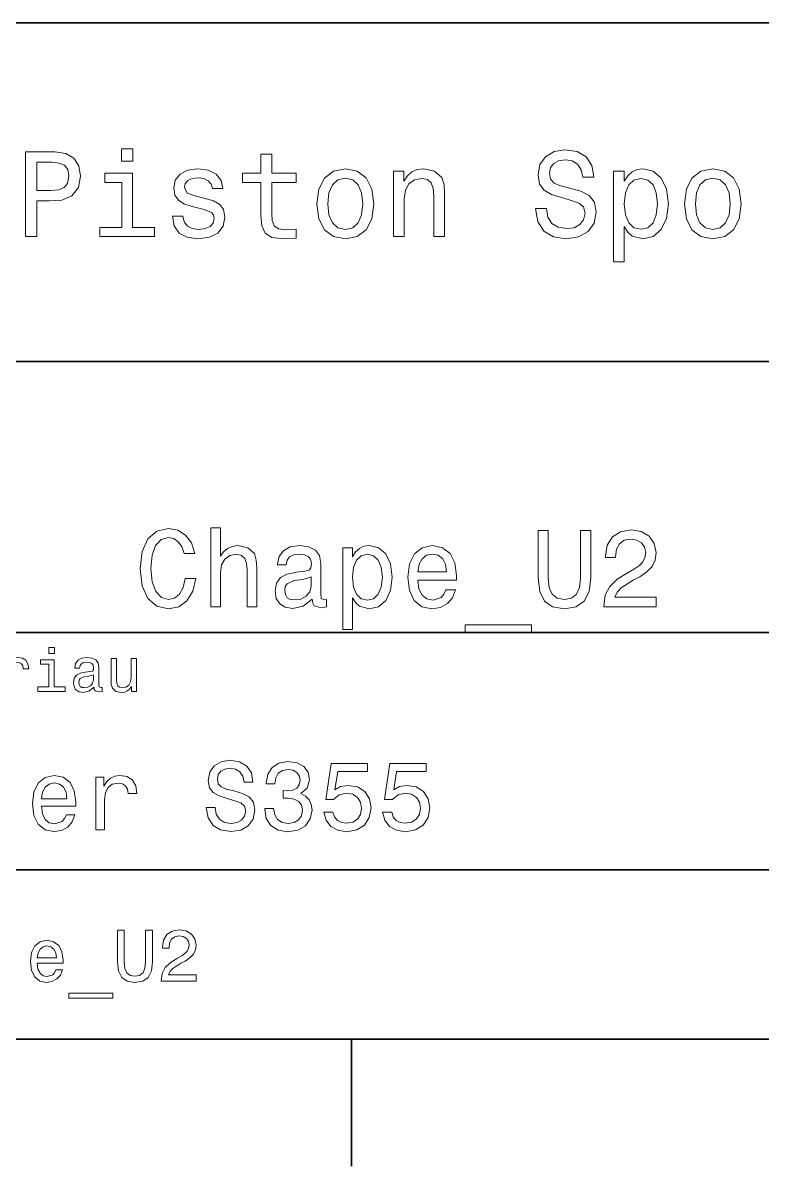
# Model space of a CAD drawing. Extents: x 0 to 296, y 0 to 210.
# Drawn here: x 203.3 to 246.9, y 2.5 to 70 of the extents above; entities that cross this region are included whole.
import ezdxf

# ---------------------------------------------------------------- set-up
doc = ezdxf.new("R2010")
doc.units = 0

msp = doc.modelspace()

# ---------------------------------------------------------------- linework, layer by layer
at = {"color": 7, "lineweight": 35}
for p, q in [((97, 70), (287, 70)), ((162, 50), (287, 50)), ((162, 34), (287, 34)), ((162, 20), (287, 20)), ((10, 10), (287, 10)), ((97, 10), (287, 10))]:
    msp.add_line(p, q, dxfattribs=at)
at = {"color": 7, "lineweight": 35, "ltscale": 0.1875}
msp.add_line((222.699997, 10), (222.699997, 2.5), dxfattribs=at)
at = {"color": 7, "lineweight": 13}
for points in [[(203.462524, 57.381123), (204.125351, 57.381123), (204.125351, 59.492073), (204.860229, 59.492073), (205.602295, 59.528095), (206.193085, 59.780258), (206.574921, 60.270172), (206.704605, 60.940201), (206.603745, 61.559795), (206.315552, 62.013687), (205.840057, 62.287464), (205.191635, 62.381123), (203.462524, 62.381123)], [(209.788177, 62.554031), (209.118149, 62.554031), (209.118149, 61.833572), (209.788177, 61.833572)], [(217.353027, 60.579971), (217.353027, 58.64193), (217.396255, 58.015129), (217.597992, 57.582851), (218.001434, 57.330688), (218.685883, 57.244236), (219.43515, 57.280258), (219.43515, 57.827808), (218.887604, 57.78458), (218.390488, 57.842216), (218.123917, 58.022331), (218.008652, 58.324928), (217.98703, 58.75), (217.98703, 60.579971), (219.43515, 60.579971), (219.43515, 61.120316), (217.98703, 61.120316), (217.98703, 62.251438), (217.353027, 62.251438), (217.353027, 61.120316), (216.257935, 61.120316), (216.257935, 60.579971)], [(234.20462, 59.030979), (233.548996, 59.030979), (233.693085, 58.267288), (234.053314, 57.70533), (234.608078, 57.366714), (235.357361, 57.244236), (236.099426, 57.359509), (236.654175, 57.67651), (237.007202, 58.17363), (237.136902, 58.82925), (237.028824, 59.420029), (236.726227, 59.801872), (236.236313, 60.054031), (235.580704, 60.241352), (235.018738, 60.378242), (234.651306, 60.536743), (234.442368, 60.767288), (234.377533, 61.127522), (234.442368, 61.451729), (234.629684, 61.696686), (234.917877, 61.862389), (235.314133, 61.920029), (235.71759, 61.84798), (236.034592, 61.653458), (236.24353, 61.32925), (236.344391, 60.889767), (237, 60.889767), (237, 60.904179), (236.884735, 61.581409), (236.546112, 62.085732), (236.01297, 62.402737), (235.292511, 62.510807), (234.644104, 62.402737), (234.139771, 62.100143), (233.815567, 61.631844), (233.700287, 61.026657), (233.793961, 60.486309), (234.067734, 60.118874), (234.5, 59.873917), (235.09079, 59.6866), (235.674362, 59.520893), (236.113831, 59.362389), (236.380402, 59.131844), (236.47406, 58.757202), (236.387619, 58.375359), (236.164276, 58.087173), (235.825653, 57.907059), (235.386169, 57.849422), (234.896255, 57.928673), (234.521622, 58.159222), (234.283875, 58.533859)], [(205.01152, 61.76873), (205.443802, 61.725502), (205.760803, 61.588615), (205.94812, 61.336452), (206.01297, 60.940201), (205.940918, 60.522331), (205.746399, 60.270172), (205.414978, 60.140488), (204.96109, 60.104465), (204.125351, 60.104465), (204.125351, 61.76873)], [(209.766571, 57.914265), (209.766571, 61.120316), (208.138321, 61.120316), (208.138321, 60.579971), (209.132568, 60.579971), (209.132568, 57.914265), (207.835724, 57.914265), (207.835724, 57.381123), (211.077805, 57.381123), (211.077805, 57.914265)], [(214.060516, 59.636166), (213.44812, 59.780258), (212.994232, 59.945965), (212.842941, 60.28458), (212.886169, 60.522331), (213.03746, 60.695244), (213.282425, 60.803314), (213.635437, 60.846542), (213.97406, 60.803314), (214.240631, 60.67363), (214.413544, 60.479107), (214.485596, 60.219738), (215.105194, 60.219738), (215.105194, 60.23415), (214.997116, 60.70245), (214.701721, 61.069885), (214.240631, 61.30043), (213.635437, 61.386887), (213.023056, 61.30043), (212.57637, 61.062679), (212.29538, 60.709652), (212.208939, 60.262966), (212.273773, 59.830688), (212.475494, 59.528095), (212.806915, 59.311958), (213.289627, 59.16066), (213.995682, 58.987751), (214.427948, 58.807636), (214.543228, 58.663544), (214.586456, 58.447407), (214.521606, 58.180836), (214.348694, 57.979107), (214.067719, 57.849422), (213.693085, 57.806194), (213.296829, 57.849422), (213.008636, 58.000721), (212.814117, 58.245674), (212.734863, 58.584293), (212.122482, 58.584293), (212.223343, 58.007923), (212.518738, 57.590057), (212.98703, 57.337894), (213.635437, 57.244236), (214.312683, 57.337894), (214.809799, 57.590057), (215.112396, 57.993515), (215.220459, 58.519451), (215.141205, 58.973343), (214.917862, 59.283138), (214.55043, 59.484871)], [(220.65274, 59.311958), (220.768005, 58.432995), (221.099426, 57.78458), (221.625366, 57.381123), (222.331421, 57.244236), (223.030258, 57.381123), (223.556198, 57.777374), (223.887604, 58.425793), (224.010086, 59.311958), (223.887604, 60.190922), (223.556198, 60.846542), (223.030258, 61.242794), (222.331421, 61.386887), (221.625366, 61.242794), (221.099426, 60.839336), (220.768005, 60.190922)], [(221.301147, 59.319164), (221.365997, 59.967579), (221.567719, 60.435879), (221.891937, 60.72406), (222.331421, 60.824928), (222.763687, 60.72406), (223.087891, 60.443081), (223.289627, 59.967579), (223.361679, 59.319164), (223.289627, 58.663544), (223.087891, 58.188038), (222.763687, 57.899853), (222.331421, 57.806194), (221.891937, 57.899853), (221.567719, 58.188038), (221.365997, 58.663544)], [(225.177246, 57.381123), (225.811249, 57.381123), (225.811249, 59.614552), (225.876083, 60.12608), (226.085022, 60.500717), (226.409225, 60.731266), (226.841507, 60.817722), (227.187317, 60.745674), (227.403458, 60.551151), (227.511536, 60.226944), (227.547546, 59.794666), (227.547546, 57.381123), (228.181564, 57.381123), (228.181564, 59.924351), (228.15274, 60.435879), (228.023056, 60.86095), (227.597992, 61.25), (226.935165, 61.386887), (226.567719, 61.336452), (226.257935, 61.199566), (225.991364, 60.969017), (225.782425, 60.659222), (225.782425, 61.25), (225.177246, 61.25)], [(238.786743, 60.652016), (238.786743, 61.25), (238.15274, 61.25), (238.15274, 55.882565), (238.786743, 55.882565), (238.786743, 57.971901), (239.010101, 57.633286), (239.262253, 57.409943), (239.896271, 57.244236), (240.50145, 57.381123), (240.976959, 57.791786), (241.286743, 58.440201), (241.402023, 59.319164), (241.286743, 60.190922), (240.976959, 60.839336), (240.50145, 61.242794), (239.896271, 61.386887), (239.550446, 61.343658), (239.255051, 61.206772), (239.002899, 60.976223)], [(239.788193, 57.8134), (239.363129, 57.907059), (239.053314, 58.195244), (238.858795, 58.663544), (238.793945, 59.319164), (238.858795, 59.967579), (239.053314, 60.435879), (239.363129, 60.716858), (239.788193, 60.817722), (240.177246, 60.716858), (240.48703, 60.428673), (240.681564, 59.960373), (240.753601, 59.319164), (240.681564, 58.67075), (240.48703, 58.195244), (240.177246, 57.907059)], [(242.338623, 59.311958), (242.453888, 58.432995), (242.785309, 57.78458), (243.311249, 57.381123), (244.017303, 57.244236), (244.716141, 57.381123), (245.242081, 57.777374), (245.573486, 58.425793), (245.695969, 59.311958), (245.573486, 60.190922), (245.242081, 60.846542), (244.716141, 61.242794), (244.017303, 61.386887), (243.311249, 61.242794), (242.785309, 60.839336), (242.453888, 60.190922)], [(242.98703, 59.319164), (243.05188, 59.967579), (243.253601, 60.435879), (243.57782, 60.72406), (244.017303, 60.824928), (244.449585, 60.72406), (244.773773, 60.443081), (244.97551, 59.967579), (245.047546, 59.319164), (244.97551, 58.663544), (244.773773, 58.188038), (244.449585, 57.899853), (244.017303, 57.806194), (243.57782, 57.899853), (243.253601, 58.188038), (243.05188, 58.663544)], [(212.888336, 37.203171), (212.758652, 36.658501), (212.544678, 36.269451), (212.246399, 36.029537), (211.896255, 35.951729), (211.474792, 36.068443), (211.144089, 36.418587), (210.92363, 36.989193), (210.85231, 37.780258), (210.92363, 38.564842), (211.137604, 39.14193), (211.468307, 39.492073), (211.896255, 39.615273), (212.207489, 39.55043), (212.473343, 39.368874), (212.680832, 39.077087), (212.823486, 38.675072), (213.439484, 38.675072), (213.244965, 39.291065), (212.907776, 39.757923), (212.447403, 40.049709), (211.896255, 40.153458), (211.208939, 39.991352), (210.683716, 39.537464), (210.346542, 38.791786), (210.229828, 37.780258), (210.346542, 36.76873), (210.683716, 36.023052), (211.208939, 35.562679), (211.896255, 35.407059), (212.499283, 35.530258), (212.985596, 35.873917), (213.329254, 36.438038), (213.510803, 37.203171)], [(214.399139, 35.530258), (214.969742, 35.530258), (214.969742, 37.540344), (215.028107, 38.000721), (215.216141, 38.337894), (215.507935, 38.545387), (215.896973, 38.623199), (216.208221, 38.558357), (216.40274, 38.383286), (216.5, 38.091499), (216.532425, 37.70245), (216.532425, 35.530258), (217.103027, 35.530258), (217.103027, 37.819164), (217.077087, 38.279537), (216.960373, 38.662102), (216.57782, 39.012245), (215.981277, 39.135445), (215.657059, 39.090057), (215.37825, 38.966858), (215.144821, 38.772331), (214.969742, 38.506485), (214.969742, 40.185879), (214.399139, 40.185879)], [(233.708939, 37.242073), (233.799713, 36.431557), (234.085022, 35.854465), (234.56485, 35.523773), (235.258652, 35.407059), (235.945969, 35.523773), (236.425797, 35.854465), (236.71109, 36.425072), (236.808365, 37.242073), (236.808365, 40.030258), (236.205338, 40.030258), (236.205338, 37.209652), (236.146973, 36.658501), (235.971909, 36.262966), (235.67363, 36.029537), (235.258652, 35.951729), (234.830688, 36.029537), (234.532425, 36.262966), (234.357346, 36.652016), (234.305481, 37.209652), (234.305481, 40.030258), (233.708939, 40.030258)], [(237.579971, 35.530258), (240.672913, 35.530258), (240.672913, 36.087894), (238.228394, 36.087894), (238.364563, 36.392651), (238.597992, 36.645531), (239.317719, 37.105907), (239.700287, 37.30043), (240.12825, 37.57925), (240.432999, 37.903458), (240.608063, 38.286022), (240.672913, 38.720459), (240.562683, 39.265129), (240.257935, 39.693081), (239.791077, 39.965416), (239.188049, 40.062679), (238.565567, 39.95245), (238.092224, 39.647694), (237.78746, 39.161381), (237.683716, 38.519451), (237.683716, 38.428673), (238.273773, 38.428673), (238.273773, 38.480545), (238.332138, 38.921467), (238.507202, 39.245674), (238.786026, 39.453171), (239.155624, 39.524494), (239.531708, 39.459652), (239.810516, 39.29755), (239.992081, 39.044666), (240.056915, 38.726944), (240.011536, 38.428673), (239.888336, 38.175793), (239.680832, 37.95533), (239.395538, 37.760807), (239.01297, 37.553314), (238.377518, 37.151295), (237.930115, 36.723343), (237.664261, 36.204609), (237.579971, 35.549709)], [(220.371033, 35.98415), (220.371033, 35.964695), (220.403458, 35.744236), (220.500717, 35.588615), (220.909225, 35.465416), (221.226944, 35.517288), (221.226944, 35.958214), (221.090775, 35.938759), (220.909225, 36.023052), (220.876801, 36.282421), (220.876801, 38.085014), (220.798996, 38.545387), (220.572052, 38.869595), (220.176514, 39.064121), (219.618881, 39.135445), (219.074203, 39.057636), (218.672195, 38.837173), (218.419312, 38.493515), (218.335022, 38.039623), (218.335022, 38.000721), (218.84726, 38.000721), (218.892654, 38.273052), (219.035309, 38.467579), (219.268738, 38.584293), (219.599426, 38.629681), (219.917145, 38.59726), (220.144089, 38.5), (220.280258, 38.331409), (220.325653, 38.09798), (220.299713, 37.825645), (220.195969, 37.68948), (219.9366, 37.624638), (219.450287, 37.572765), (218.892654, 37.456051), (218.497116, 37.248558), (218.263687, 36.924351), (218.192368, 36.444523), (218.257202, 36.016571), (218.458221, 35.698845), (218.782425, 35.497837), (219.229828, 35.426514), (219.832855, 35.562679)], [(222.744232, 38.474064), (222.744232, 39.012245), (222.17363, 39.012245), (222.17363, 34.181557), (222.744232, 34.181557), (222.744232, 36.061958), (222.945251, 35.757202), (223.172195, 35.556194), (223.742798, 35.407059), (224.28746, 35.530258), (224.715424, 35.899857), (224.994232, 36.483429), (225.097992, 37.274494), (224.994232, 38.059078), (224.715424, 38.642651), (224.28746, 39.005764), (223.742798, 39.135445), (223.431564, 39.096542), (223.16571, 38.973343), (222.938766, 38.76585)], [(223.645538, 35.919308), (223.26297, 36.003601), (222.984146, 36.262966), (222.809082, 36.684437), (222.750717, 37.274494), (222.809082, 37.858067), (222.984146, 38.279537), (223.26297, 38.532421), (223.645538, 38.623199), (223.995682, 38.532421), (224.274506, 38.273052), (224.44957, 37.851585), (224.514404, 37.274494), (224.44957, 36.690922), (224.274506, 36.262966), (223.995682, 36.003601)], [(226.608795, 37.105907), (228.891205, 37.105907), (228.897705, 37.371758), (228.793945, 38.117435), (228.508652, 38.675072), (228.054764, 39.012245), (227.451736, 39.135445), (226.861679, 39.005764), (226.407776, 38.642651), (226.115997, 38.052593), (226.012253, 37.274494), (226.109512, 36.476944), (226.401306, 35.893372), (226.848709, 35.530258), (227.432281, 35.407059), (227.938049, 35.491352), (228.353027, 35.711815), (228.657776, 36.061958), (228.832855, 36.528816), (228.268738, 36.528816), (228.152023, 36.269451), (227.983429, 36.074928), (227.503601, 35.919308), (227.134003, 35.990631), (226.855194, 36.217579), (226.67363, 36.587173), (226.608795, 37.086452)], [(226.608795, 37.585735), (226.680115, 38.033138), (226.855194, 38.363831), (227.121033, 38.564842), (227.471191, 38.636166), (227.81485, 38.564842), (228.080688, 38.363831), (228.242798, 38.033138), (228.301147, 37.585735)], [(220.306198, 36.749279), (220.228394, 36.412102), (220.020889, 36.152737), (219.709656, 35.98415), (219.327087, 35.925793), (219.080688, 35.958214), (218.905624, 36.061958), (218.795395, 36.243515), (218.76297, 36.496395), (218.78891, 36.723343), (218.892654, 36.885445), (219.307632, 37.067001), (219.832855, 37.14481), (220.306198, 37.30043)], [(229.403458, 34.453888), (229.403458, 34), (233.306915, 34), (233.306915, 34.453888)], [(205.161377, 33.117435), (204.82637, 33.117435), (204.82637, 32.757202), (205.161377, 32.757202)], [(202.131851, 30.530979), (202.448853, 30.530979), (202.448853, 31.636887), (202.481262, 31.903458), (202.578537, 32.094379), (202.73703, 32.209652), (202.94957, 32.249279), (203.108063, 32.224064), (203.226944, 32.152016), (203.298996, 32.029537), (203.324203, 31.863832), (203.644806, 31.863832), (203.601593, 32.155621), (203.482712, 32.364552), (203.284576, 32.490635), (203.014404, 32.533859), (202.830688, 32.505043), (202.672195, 32.432995), (202.531708, 32.310516), (202.420029, 32.144814), (202.420029, 32.465416), (202.131851, 32.465416)], [(205.150574, 30.79755), (205.150574, 32.400574), (204.336456, 32.400574), (204.336456, 32.130402), (204.833572, 32.130402), (204.833572, 30.79755), (204.185165, 30.79755), (204.185165, 30.530979), (205.806198, 30.530979), (205.806198, 30.79755)], [(207.499283, 30.78314), (207.499283, 30.772333), (207.517288, 30.649855), (207.57132, 30.5634), (207.798264, 30.494957), (207.974777, 30.523775), (207.974777, 30.768732), (207.899139, 30.757925), (207.798264, 30.804754), (207.780258, 30.948847), (207.780258, 31.950287), (207.73703, 32.206051), (207.610947, 32.386166), (207.391205, 32.494236), (207.081406, 32.533859), (206.778824, 32.490635), (206.555481, 32.368156), (206.414978, 32.177231), (206.368149, 31.925072), (206.368149, 31.903458), (206.65274, 31.903458), (206.677948, 32.054756), (206.757202, 32.162823), (206.886887, 32.227665), (207.070602, 32.25288), (207.247116, 32.234871), (207.373199, 32.180836), (207.448853, 32.087173), (207.47406, 31.957493), (207.459656, 31.806194), (207.402023, 31.730547), (207.257919, 31.694523), (206.987747, 31.665705), (206.677948, 31.600864), (206.458206, 31.48559), (206.328537, 31.305475), (206.28891, 31.038904), (206.324921, 30.801151), (206.4366, 30.62464), (206.616714, 30.512968), (206.86528, 30.473343), (207.200287, 30.54899)], [(210.010086, 32.465416), (209.693085, 32.465416), (209.693085, 31.348703), (209.657059, 31.089336), (209.552597, 30.902016), (209.390488, 30.786743), (209.177948, 30.750719), (209.008636, 30.779539), (208.900574, 30.865993), (208.83934, 31.013687), (208.824921, 31.222622), (208.824921, 32.465416), (208.507919, 32.465416), (208.507919, 31.193804), (208.518738, 30.93804), (208.587173, 30.725504), (208.796112, 30.530979), (209.131119, 30.462536), (209.311234, 30.487751), (209.466141, 30.552593), (209.599426, 30.664265), (209.707489, 30.826368), (209.707489, 30.530979), (210.010086, 30.530979)], [(207.463257, 31.208212), (207.420029, 31.020893), (207.304749, 30.876801), (207.131851, 30.78314), (206.919312, 30.750719), (206.782425, 30.768732), (206.68515, 30.826368), (206.623917, 30.927233), (206.605911, 31.067722), (206.620316, 31.193804), (206.677948, 31.283861), (206.908508, 31.384726), (207.200287, 31.427954), (207.463257, 31.514408)], [(214.642654, 23.680117), (214.118149, 23.680117), (214.233429, 23.069164), (214.521606, 22.619596), (214.965424, 22.348703), (215.564835, 22.250721), (216.158508, 22.342941), (216.60231, 22.596542), (216.88472, 22.994238), (216.988464, 23.518732), (216.902023, 23.991356), (216.659943, 24.296831), (216.268005, 24.49856), (215.743515, 24.648417), (215.293945, 24.757925), (215, 24.884727), (214.832855, 25.069164), (214.780975, 25.357349), (214.832855, 25.616714), (214.982712, 25.812681), (215.213257, 25.945246), (215.530258, 25.991356), (215.853027, 25.933718), (216.106628, 25.778099), (216.273773, 25.518732), (216.354462, 25.167149), (216.878967, 25.167149), (216.878967, 25.178675), (216.786743, 25.720463), (216.515854, 26.12392), (216.08934, 26.377522), (215.51297, 26.463978), (214.994232, 26.377522), (214.590775, 26.135448), (214.331406, 25.760807), (214.239197, 25.276657), (214.314117, 24.844381), (214.533142, 24.550434), (214.878967, 24.354467), (215.351593, 24.204613), (215.818451, 24.072046), (216.170029, 23.945246), (216.383286, 23.760807), (216.458206, 23.461096), (216.389053, 23.155621), (216.210373, 22.925074), (215.939484, 22.780981), (215.587891, 22.734871), (215.195969, 22.798271), (214.896255, 22.98271), (214.706055, 23.282421)], [(217.570602, 23.616716), (217.570602, 23.57637), (217.662827, 23.023056), (217.933716, 22.60807), (218.360229, 22.342941), (218.925079, 22.244957), (219.52449, 22.342941), (219.97406, 22.596542), (220.262253, 23), (220.365997, 23.518732), (220.319885, 23.858791), (220.193085, 24.135448), (219.985596, 24.348703), (219.708939, 24.504324), (220.083572, 24.815563), (220.216141, 25.311239), (220.129684, 25.760807), (219.881836, 26.100864), (219.478378, 26.314121), (218.925079, 26.38905), (218.406342, 26.296831), (218.008636, 26.043228), (217.749283, 25.639771), (217.662827, 25.103746), (217.662827, 25.063402), (218.175797, 25.063402), (218.221893, 25.432278), (218.371765, 25.697407), (218.613831, 25.858791), (218.953888, 25.916428), (219.253601, 25.870317), (219.472626, 25.749281), (219.605194, 25.553314), (219.657059, 25.288185), (219.605194, 25.005764), (219.466858, 24.815563), (219.224777, 24.700289), (218.896255, 24.665707), (218.671463, 24.671471), (218.671463, 24.216139), (218.953888, 24.227667), (219.317001, 24.175793), (219.587891, 24.037464), (219.749283, 23.812681), (219.806915, 23.518732), (219.743515, 23.184439), (219.57637, 22.9366), (219.311234, 22.780981), (218.959656, 22.729107), (218.596542, 22.786745), (218.331406, 22.959656), (218.164261, 23.236313), (218.100861, 23.616716)], [(221.0634, 23.40346), (221.190201, 22.930836), (221.472626, 22.56196), (221.887604, 22.331413), (222.417862, 22.244957), (223, 22.348703), (223.455322, 22.631124), (223.743515, 23.080692), (223.853027, 23.657061), (223.755035, 24.193085), (223.478378, 24.613834), (223.046112, 24.884727), (222.48703, 24.98271), (222.054749, 24.913546), (221.720459, 24.723343), (221.881836, 25.801153), (223.634003, 25.801153), (223.634003, 26.273777), (221.495682, 26.273777), (221.17868, 24.152739), (221.639771, 24.152739), (221.97406, 24.423632), (222.400574, 24.521614), (222.769455, 24.458214), (223.051865, 24.273777), (223.230545, 23.991356), (223.293945, 23.628242), (223.230545, 23.265131), (223.046112, 22.98271), (222.763687, 22.804035), (222.400574, 22.740635), (222.095093, 22.780981), (221.858795, 22.913546), (221.685883, 23.121038), (221.599426, 23.40346)], [(224.533142, 23.40346), (224.659943, 22.930836), (224.942352, 22.56196), (225.357346, 22.331413), (225.887604, 22.244957), (226.469742, 22.348703), (226.925064, 22.631124), (227.213257, 23.080692), (227.322769, 23.657061), (227.224777, 24.193085), (226.94812, 24.613834), (226.515839, 24.884727), (225.956772, 24.98271), (225.52449, 24.913546), (225.190201, 24.723343), (225.351578, 25.801153), (227.103745, 25.801153), (227.103745, 26.273777), (224.965424, 26.273777), (224.648407, 24.152739), (225.109512, 24.152739), (225.443802, 24.423632), (225.870316, 24.521614), (226.239197, 24.458214), (226.521606, 24.273777), (226.700287, 23.991356), (226.763687, 23.628242), (226.700287, 23.265131), (226.515839, 22.98271), (226.233429, 22.804035), (225.870316, 22.740635), (225.564835, 22.780981), (225.328522, 22.913546), (225.155609, 23.121038), (225.069153, 23.40346)], [(204.394806, 23.760807), (206.42363, 23.760807), (206.429398, 23.99712), (206.337173, 24.659943), (206.083572, 25.155621), (205.680115, 25.455332), (205.144089, 25.564842), (204.619598, 25.449568), (204.216141, 25.126802), (203.956772, 24.602306), (203.864548, 23.910664), (203.951004, 23.201731), (204.210373, 22.682999), (204.608063, 22.360231), (205.126801, 22.250721), (205.57637, 22.325649), (205.945251, 22.521614), (206.216141, 22.832853), (206.371765, 23.247839), (205.870316, 23.247839), (205.766571, 23.017292), (205.616714, 22.844381), (205.190201, 22.706053), (204.861664, 22.769453), (204.613831, 22.971182), (204.452454, 23.299713), (204.394806, 23.743517)], [(204.394806, 24.187321), (204.458206, 24.585014), (204.613831, 24.878963), (204.850143, 25.057638), (205.161377, 25.121038), (205.466858, 25.057638), (205.703171, 24.878963), (205.84726, 24.585014), (205.899139, 24.187321)], [(207.610947, 22.360231), (208.118149, 22.360231), (208.118149, 24.129684), (208.170029, 24.556196), (208.325653, 24.861671), (208.579254, 25.04611), (208.919312, 25.10951), (209.172913, 25.069164), (209.363113, 24.953892), (209.478394, 24.757925), (209.518738, 24.492796), (210.031708, 24.492796), (209.96254, 24.959656), (209.772339, 25.293949), (209.455338, 25.495678), (209.023056, 25.564842), (208.729111, 25.518732), (208.47551, 25.40346), (208.250717, 25.207493), (208.072052, 24.942364), (208.072052, 25.455332), (207.610947, 25.455332)], [(208.881851, 14.569885), (208.942368, 14.029539), (209.132568, 13.644813), (209.452454, 13.424352), (209.914978, 13.346542), (210.373199, 13.424352), (210.693085, 13.644813), (210.883286, 14.025216), (210.94812, 14.569885), (210.94812, 16.428675), (210.546112, 16.428675), (210.546112, 14.548271), (210.507202, 14.180836), (210.390488, 13.917148), (210.19165, 13.761528), (209.914978, 13.709655), (209.629684, 13.761528), (209.430832, 13.917148), (209.314117, 14.176514), (209.279541, 14.548271), (209.279541, 16.428675), (208.881851, 16.428675)], [(211.46254, 13.428675), (213.52449, 13.428675), (213.52449, 13.800432), (211.894806, 13.800432), (211.985596, 14.003603), (212.141205, 14.172191), (212.621033, 14.479107), (212.876083, 14.60879), (213.161377, 14.794669), (213.364548, 15.010807), (213.481262, 15.26585), (213.52449, 15.555476), (213.451004, 15.918589), (213.247833, 16.203892), (212.9366, 16.385447), (212.534576, 16.450289), (212.119598, 16.376802), (211.804031, 16.173632), (211.600861, 15.849424), (211.531708, 15.421471), (211.531708, 15.360951), (211.925079, 15.360951), (211.925079, 15.395534), (211.963974, 15.689482), (212.080688, 15.905621), (212.266571, 16.043949), (212.51297, 16.091499), (212.763687, 16.048271), (212.94957, 15.940203), (213.070602, 15.771614), (213.113831, 15.559799), (213.083572, 15.360951), (213.001434, 15.192364), (212.863113, 15.045389), (212.672913, 14.915707), (212.417862, 14.777378), (211.994232, 14.509366), (211.695969, 14.224064), (211.518738, 13.878242), (211.46254, 13.441643)], [(204.148422, 14.479107), (205.670029, 14.479107), (205.674347, 14.656341), (205.605194, 15.153459), (205.414993, 15.525217), (205.112396, 15.75), (204.710373, 15.832133), (204.317001, 15.745678), (204.014404, 15.503603), (203.819885, 15.110231), (203.750717, 14.591499), (203.815567, 14.059798), (204.010086, 13.67075), (204.308365, 13.428675), (204.697403, 13.346542), (205.034576, 13.402739), (205.311234, 13.549712), (205.514404, 13.783141), (205.631119, 14.09438), (205.255051, 14.09438), (205.177231, 13.92147), (205.06485, 13.791787), (204.744965, 13.688041), (204.498566, 13.735591), (204.312683, 13.886888), (204.19165, 14.133286), (204.148422, 14.466139)], [(204.148422, 14.798992), (204.195969, 15.097262), (204.312683, 15.317724), (204.489914, 15.45173), (204.723343, 15.49928), (204.952454, 15.45173), (205.129684, 15.317724), (205.237747, 15.097262), (205.276657, 14.798992)], [(206.011536, 12.711096), (206.011536, 12.408502), (208.613831, 12.408502), (208.613831, 12.711096)]]:
    msp.add_lwpolyline(points, close=True, dxfattribs=at)

doc.saveas('drawing.dxf')
